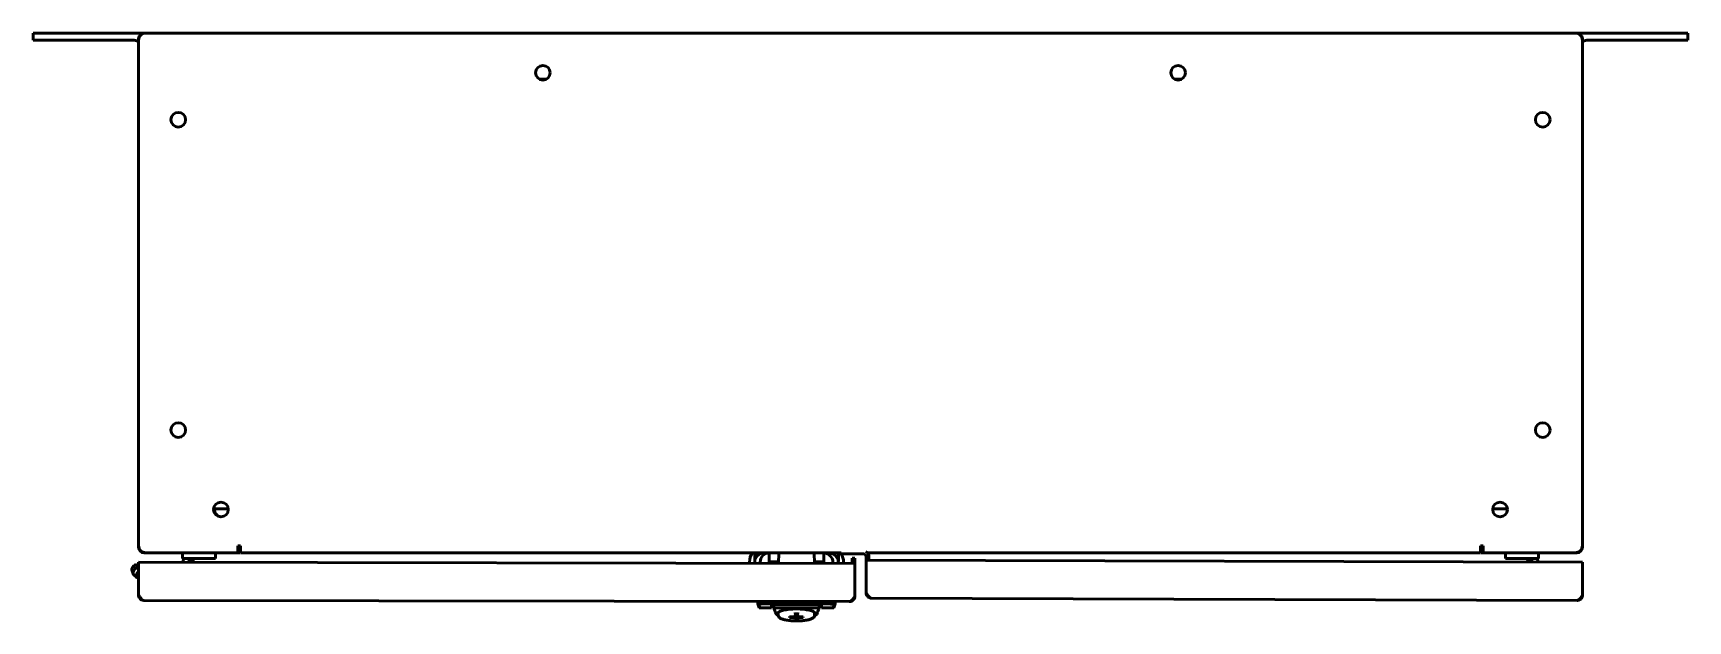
# Model space of a CAD drawing. Header units: millimetres. Extents: x -4.6 to 68.2, y -0.9 to 25.
import ezdxf

# ---------------------------------------------------------------- set-up
doc = ezdxf.new("R2010")
doc.units = ezdxf.units.MM
doc.layers.add('Visible (ANSI)', color=7, linetype='Continuous', lineweight=50)

msp = doc.modelspace()

# ---------------------------------------------------------------- linework, layer by layer
at = {"layer": 'Visible (ANSI)'}
for p, q in [((-4.631, 24.951), (-4.631, 24.634)), ((-4.631, 24.951), (-4.314, 24.951)), ((0.253, 24.951), (-4.314, 24.951)), ((0.253, 24.951), (0.327, 24.951)), ((0.253, 24.942), (0.253, 24.951)), ((0.327, 24.951), (63.192, 24.951)), ((63.192, 24.951), (63.267, 24.951)), ((63.267, 24.951), (63.267, 24.942)), ((63.267, 24.951), (67.834, 24.951)), ((67.834, 24.951), (68.151, 24.951)), ((68.151, 24.634), (68.151, 24.951)), ((-4.314, 24.634), (-4.631, 24.634)), ((-4.314, 24.634), (-0.186, 24.634)), ((0.01, 24.634), (0.01, 24.708)), ((0.01, 24.708), (0.019, 24.708)), ((0.01, 2.409), (0.01, 24.634)), ((63.501, 24.708), (63.51, 24.708)), ((63.51, 24.708), (63.51, 24.634)), ((63.51, 24.634), (63.51, 2.409)), ((67.834, 24.634), (63.706, 24.634)), ((68.151, 24.634), (67.834, 24.634)), ((17.95, 22.925), (17.63, 22.925)), ((45.89, 22.925), (45.57, 22.925)), ((3.95, 4.033), (3.309, 4.033)), ((60.211, 4.033), (59.57, 4.033)), ((0.01, 2.334), (0.01, 2.409)), ((0.019, 2.334), (0.01, 2.334)), ((4.373, 2.091), (4.373, 2.395)), ((4.373, 2.395), (4.494, 2.395)), ((4.455, 2.395), (4.455, 2.334)), ((4.455, 2.091), (4.455, 2.334)), ((4.494, 2.395), (4.494, 2.334)), ((4.494, 2.091), (4.494, 2.334)), ((59.026, 2.334), (59.026, 2.395)), ((59.026, 2.395), (59.147, 2.395)), ((59.026, 2.091), (59.026, 2.334)), ((59.065, 2.334), (59.065, 2.395)), ((59.065, 2.334), (59.065, 2.091)), ((59.147, 2.395), (59.147, 2.091)), ((63.51, 2.334), (63.501, 2.334)), ((63.51, 2.409), (63.51, 2.334)), ((-0.1, 1.56), (0.002, 1.539)), ((0, 0.244), (0.002, 1.677)), ((0.002, 1.677), (31.514, 1.622)), ((0.253, 2.091), (0.253, 2.1)), ((0.327, 2.091), (0.253, 2.091)), ((4.373, 2.091), (0.327, 2.091)), ((1.936, 2.091), (1.936, 1.841)), ((1.936, 1.841), (2.186, 1.841)), ((2.186, 1.841), (3.136, 1.841)), ((2.226, 1.715), (2.237, 1.674)), ((2.301, 1.673), (2.469, 1.841)), ((3.136, 1.841), (3.386, 1.841)), ((3.386, 1.841), (3.386, 2.091)), ((4.455, 2.091), (4.373, 2.091)), ((30.912, 2.091), (4.494, 2.091)), ((26.878, 1.684), (26.878, 1.63)), ((27.108, 2.091), (27.107, 1.709)), ((27.107, 1.629), (27.107, 1.684)), ((27.347, 1.629), (27.347, 1.683)), ((27.53, 2.089), (28.173, 2.088)), ((27.747, 1.752), (27.748, 1.952)), ((27.747, 1.702), (27.747, 1.752)), ((27.747, 1.628), (27.747, 1.702)), ((27.747, 1.702), (27.847, 1.702)), ((27.748, 2.089), (27.748, 1.952)), ((27.847, 1.702), (27.847, 1.628)), ((27.847, 1.702), (28.162, 1.701)), ((28.16, 1.628), (28.173, 2.091)), ((29.723, 2.091), (29.735, 1.625)), ((29.723, 2.086), (30.364, 2.084)), ((29.733, 1.698), (30.047, 1.698)), ((30.047, 1.698), (30.147, 1.698)), ((30.047, 1.698), (30.047, 1.624)), ((30.147, 1.748), (30.148, 1.948)), ((30.147, 1.748), (30.147, 1.698)), ((30.147, 1.624), (30.147, 1.698)), ((30.148, 2.085), (30.148, 1.948)), ((30.544, 1.623), (30.544, 1.678)), ((30.785, 1.703), (30.785, 2.091)), ((30.785, 1.677), (30.785, 1.623)), ((30.863, 2.091), (30.863, 2.048)), ((31.18, 2.047), (30.863, 2.048)), ((31.014, 1.622), (31.014, 1.677)), ((31.18, 2.047), (31.89, 2.045)), ((31.515, 1.86), (31.393, 1.86)), ((31.393, 1.701), (31.393, 1.86)), ((31.393, 1.622), (31.393, 1.701)), ((31.514, 1.622), (31.512, 0.188)), ((31.515, 1.86), (31.514, 1.701)), ((31.514, 1.622), (31.514, 1.701)), ((32.006, 0.336), (32.011, 1.769)), ((32.011, 1.923), (32.011, 1.769)), ((32.011, 1.769), (63.522, 1.674)), ((59.026, 2.091), (32.065, 2.091)), ((32.132, 1.769), (32.133, 1.923)), ((59.147, 2.091), (59.065, 2.091)), ((63.192, 2.091), (59.147, 2.091)), ((60.134, 2.091), (60.134, 1.841)), ((60.134, 1.841), (60.384, 1.841)), ((60.384, 1.841), (61.334, 1.841)), ((61.211, 1.681), (61.051, 1.841)), ((61.294, 1.715), (61.284, 1.681)), ((61.334, 1.841), (61.584, 1.841)), ((61.584, 1.841), (61.584, 2.091)), ((63.267, 2.091), (63.192, 2.091)), ((63.267, 2.1), (63.267, 2.091)), ((63.522, 1.674), (63.518, 0.241)), ((-0.293, 1.344), (-0.234, 1.161)), ((-0.085, 1.016), (-0.218, 1.135)), ((-0.003, 1.01), (-0.052, 1.054)), ((31.268, -0.054), (0.242, 0.001)), ((63.275, -0.002), (32.248, 0.092)), ((27.244, -0.047), (27.244, -0.147)), ((27.307, -0.328), (27.244, -0.147)), ((27.844, -0.329), (27.307, -0.328)), ((27.371, -0.147), (27.315, -0.147)), ((30.223, -0.153), (27.665, -0.148)), ((27.844, -0.329), (27.844, -0.189)), ((27.844, -0.189), (30.044, -0.192)), ((27.944, -0.279), (27.944, -0.189)), ((27.944, -0.333), (27.944, -0.279)), ((29.944, -0.337), (27.944, -0.333)), ((27.949, -0.347), (27.944, -0.333)), ((27.955, -0.362), (27.949, -0.347)), ((27.96, -0.376), (27.955, -0.362)), ((27.966, -0.39), (27.96, -0.376)), ((27.977, -0.418), (27.966, -0.39)), ((27.988, -0.447), (27.977, -0.418)), ((28, -0.475), (27.988, -0.447)), ((29.894, -0.332), (27.994, -0.329)), ((28.011, -0.503), (28, -0.475)), ((28.022, -0.532), (28.011, -0.503)), ((28.033, -0.56), (28.022, -0.532)), ((28.146, -0.56), (28.146, -0.658)), ((28.308, -0.45), (28.308, -0.444)), ((28.643, -0.722), (28.643, -0.751)), ((28.753, -0.722), (28.643, -0.722)), ((28.645, -0.722), (28.643, -0.751)), ((28.861, -0.708), (28.753, -0.722)), ((28.754, -0.722), (28.753, -0.751)), ((28.882, -0.68), (28.861, -0.708)), ((28.865, -0.702), (28.861, -0.766)), ((28.887, -0.654), (28.882, -0.68)), ((28.892, -0.654), (28.882, -0.794)), ((28.898, -0.654), (28.886, -0.819)), ((28.999, -0.655), (28.887, -0.654)), ((28.988, -0.655), (28.999, -0.82)), ((28.994, -0.655), (29.003, -0.794)), ((29.004, -0.68), (28.999, -0.655)), ((29.025, -0.708), (29.004, -0.68)), ((29.021, -0.703), (29.025, -0.766)), ((29.133, -0.723), (29.025, -0.708)), ((29.132, -0.723), (29.133, -0.752)), ((29.243, -0.723), (29.133, -0.723)), ((29.241, -0.723), (29.243, -0.752)), ((29.243, -0.752), (29.243, -0.723)), ((29.578, -0.452), (29.578, -0.446)), ((29.741, -0.563), (29.741, -0.661)), ((29.853, -0.563), (29.865, -0.535)), ((29.865, -0.535), (29.876, -0.507)), ((29.876, -0.507), (29.887, -0.478)), ((29.887, -0.478), (29.898, -0.45)), ((29.898, -0.45), (29.91, -0.422)), ((29.91, -0.422), (29.921, -0.393)), ((29.921, -0.393), (29.927, -0.379)), ((29.927, -0.379), (29.932, -0.365)), ((29.932, -0.365), (29.938, -0.351)), ((29.938, -0.351), (29.944, -0.337)), ((29.944, -0.192), (29.944, -0.282)), ((29.944, -0.282), (29.944, -0.337)), ((30.044, -0.333), (30.044, -0.192)), ((30.58, -0.334), (30.044, -0.333)), ((30.517, -0.153), (30.573, -0.153)), ((30.644, -0.153), (30.58, -0.333)), ((30.644, -0.053), (30.644, -0.153)), ((28.643, -0.751), (28.753, -0.751)), ((28.753, -0.751), (28.861, -0.766)), ((28.861, -0.766), (28.882, -0.794)), ((28.882, -0.794), (28.886, -0.819)), ((28.886, -0.819), (28.999, -0.82)), ((28.999, -0.82), (29.003, -0.794)), ((29.003, -0.794), (29.025, -0.766)), ((29.025, -0.766), (29.133, -0.752)), ((29.133, -0.752), (29.243, -0.752))]:
    msp.add_line(p, q, dxfattribs=at)
for centre in [(17.79, 23.205), (45.73, 23.205), (1.756, 21.141), (61.764, 21.141), (1.756, 7.489), (61.764, 7.489), (3.629, 3.996), (59.89, 3.996)]:
    msp.add_circle(centre, 0.323, dxfattribs=at)
for centre, radius, start, end in [((0.253, 24.708), 0.243, 90, 180), ((0.327, 24.634), 0.317, 90, 180), ((63.192, 24.634), 0.317, 0, 90), ((63.267, 24.708), 0.243, 0, 90), ((-0.186, 24.316), 0.317, 51.85892, 90), ((63.706, 24.316), 0.317, 90, 128.14108), ((3.668, 3.996), 0.323, 173.39865, 266.52968), ((0.327, 2.409), 0.317, 180, 270), ((0.253, 2.334), 0.243, 180, 270), ((63.192, 2.409), 0.317, 270, 0), ((63.267, 2.334), 0.243, 270, 0), ((2.323, 1.741), 0.35, 163.39845, 191.08408), ((2.323, 1.741), 0.1, 90, 195), ((27.754, 1.683), 0.406, 89.89833, 179.89833), ((30.138, 1.678), 0.406, 359.89833, 89.89833), ((31.89, 1.924), 0.121, 359.82709, 89.82709), ((31.89, 1.924), 0.243, 359.82709, 63.7576), ((61.197, 1.741), 0.1, 345, 90), ((61.197, 1.741), 0.35, 349.93986, 16.60155), ((27.994, -0.279), 0.05, 179.91301, 269.89833), ((29.894, -0.282), 0.05, 269.89833, 359.87714)]:
    msp.add_arc(centre, radius, start, end, dxfattribs=at)
for centre, major_axis, ratio, start_param, end_param in [((-0.184, 1.44), (-0.1, -0.112), 0.45399, 3.399195, 6.025583), ((-0.051, 1.321), (-0.167, -0.186), 0.45399, 3.956438, 6.283185), ((27.498, 1.683), (-0.001, -0.645), 0.962041, 4.029141, 4.712389), ((27.498, 1.683), (0.001, 0.406), 0.962041, 1.508199, 1.570796), ((30.394, 1.678), (-0.001, -0.406), 0.962041, 1.570796, 1.633394), ((30.394, 1.678), (-0.001, -0.645), 0.962041, 1.570796, 2.183427), ((0.082, 1.202), (-0.167, -0.186), 0.45399, 4.685685, 6.912738), ((0.082, 1.202), (-0.134, -0.149), 0.45399, 4.808239, 6.283185), ((0.181, 1.113), (-0.167, -0.186), 0.45399, 5.537094, 6.089389), ((28.943, -0.562), (-0.815, 0.001), 0.229229, 4.712389, 6.490789), ((28.943, -0.562), (-0.797, 0.001), 0.229229, 4.712389, 6.283185), ((28.943, -0.609), (-0.1, 0.0002), 0.229229, 3.141593, 6.283185), ((28.943, -0.609), (0.1, -0.0002), 0.229229, 3.141593, 6.283185), ((28.943, -0.562), (0.815, -0.001), 0.229229, 6.075581, 7.853982), ((28.943, -0.562), (0.797, -0.001), 0.229229, 0, 1.570796)]:
    msp.add_ellipse(centre, major_axis=major_axis, ratio=ratio, start_param=start_param, end_param=end_param, dxfattribs=at)
for points in [[(0.254, 24.943), (0.254, 24.948), (0.253, 24.951), (0.253, 24.951)], [(63.267, 24.951), (63.267, 24.951), (63.266, 24.948), (63.266, 24.942)], [(0.01, 24.708), (0.01, 24.708), (0.013, 24.707), (0.019, 24.707)], [(63.501, 24.707), (63.507, 24.707), (63.51, 24.708), (63.51, 24.708)], [(0.018, 2.336), (0.013, 2.335), (0.01, 2.335), (0.01, 2.334)], [(63.51, 2.334), (63.51, 2.335), (63.507, 2.335), (63.501, 2.336)], [(0.253, 2.091), (0.253, 2.091), (0.254, 2.094), (0.255, 2.1)], [(63.265, 2.1), (63.266, 2.094), (63.266, 2.091), (63.267, 2.091)], [(27.315, -0.147), (27.268, -0.147), (27.244, -0.147), (27.244, -0.147)], [(27.371, -0.166), (27.343, -0.176), (27.326, -0.186), (27.32, -0.195)], [(27.944, -0.226), (27.909, -0.229), (27.875, -0.231), (27.844, -0.233)], [(28.034, -0.567), (28.033, -0.564), (28.033, -0.561), (28.032, -0.558)], [(28.048, -0.598), (28.038, -0.586), (28.033, -0.573), (28.033, -0.56)], [(28.048, -0.598), (28.059, -0.611), (28.075, -0.624), (28.097, -0.637)], [(28.097, -0.637), (28.111, -0.645), (28.127, -0.653), (28.146, -0.661)], [(29.741, -0.664), (29.759, -0.656), (29.775, -0.648), (29.789, -0.64)], [(29.789, -0.64), (29.811, -0.628), (29.827, -0.615), (29.838, -0.601)], [(29.838, -0.601), (29.848, -0.589), (29.853, -0.576), (29.853, -0.563)], [(29.854, -0.561), (29.854, -0.564), (29.853, -0.567), (29.853, -0.57)], [(30.044, -0.237), (30.012, -0.235), (29.979, -0.232), (29.944, -0.23)], [(30.568, -0.201), (30.562, -0.192), (30.545, -0.182), (30.517, -0.171)], [(30.573, -0.153), (30.62, -0.153), (30.644, -0.153), (30.644, -0.153)]]:
    msp.add_open_spline(points, degree=3, dxfattribs=at)
for points, weights in [([(27.107, 1.709), (27.123, 1.935), (27.294, 2.09), (27.53, 2.089)], [1, 0.819258964217, 0.819258964217, 1]), ([(30.364, 2.084), (30.599, 2.084), (30.77, 1.929), (30.785, 1.703)], [1, 0.819258868471, 0.819258868471, 1])]:
    msp.add_rational_spline(points, weights, degree=3, dxfattribs=at)
for points, knots in [([(0, 0.244), (0, 0.156), (0.051, 0.071), (0.128, 0.029), (0.163, 0.011), (0.203, 0.001), (0.242, 0.001)], [0, 0, 0, 0, 1.082034, 1.082034, 1.082034, 1.570796, 1.570796, 1.570796, 1.570796]), ([(0.242, 0.001), (0.186, 0.001), (0.131, 0.052), (0.075, 0.13), (0.05, 0.165), (0.025, 0.204), (0, 0.244)], [0, 0, 0, 0, 1.082034, 1.082034, 1.082034, 1.570796, 1.570796, 1.570796, 1.570796]), ([(31.512, 0.188), (31.456, 0.101), (31.4, 0.015), (31.344, -0.026), (31.319, -0.045), (31.294, -0.054), (31.268, -0.054)], [0, 0, 0, 0, 1.082034, 1.082034, 1.082034, 1.570796, 1.570796, 1.570796, 1.570796]), ([(31.268, -0.054), (31.356, -0.055), (31.442, -0.003), (31.483, 0.074), (31.502, 0.109), (31.512, 0.148), (31.512, 0.188)], [0, 0, 0, 0, 1.082034, 1.082034, 1.082034, 1.570796, 1.570796, 1.570796, 1.570796]), ([(32.006, 0.336), (32.006, 0.248), (32.057, 0.162), (32.135, 0.121), (32.169, 0.102), (32.209, 0.092), (32.248, 0.092)], [0, 0, 0, 0, 1.082034, 1.082034, 1.082034, 1.570796, 1.570796, 1.570796, 1.570796]), ([(32.248, 0.092), (32.193, 0.092), (32.137, 0.144), (32.082, 0.221), (32.056, 0.256), (32.031, 0.296), (32.006, 0.336)], [0, 0, 0, 0, 1.082034, 1.082034, 1.082034, 1.570796, 1.570796, 1.570796, 1.570796]), ([(63.518, 0.241), (63.462, 0.153), (63.406, 0.068), (63.35, 0.027), (63.325, 0.008), (63.3, -0.002), (63.275, -0.002)], [0, 0, 0, 0, 1.082034, 1.082034, 1.082034, 1.570796, 1.570796, 1.570796, 1.570796]), ([(63.275, -0.002), (63.362, -0.002), (63.448, 0.049), (63.489, 0.127), (63.508, 0.162), (63.518, 0.201), (63.518, 0.241)], [0, 0, 0, 0, 1.082034, 1.082034, 1.082034, 1.570796, 1.570796, 1.570796, 1.570796]), ([(27.32, -0.195), (27.312, -0.217), (27.308, -0.237), (27.303, -0.27), (27.303, -0.284), (27.304, -0.306), (27.305, -0.314), (27.306, -0.325), (27.307, -0.328), (27.307, -0.328)], [0, 0, 0, 0, 0.00996848, 0.00996848, 0.01993695, 0.01993695, 0.02990543, 0.02990543, 0.03987245, 0.03987245, 0.03987245, 0.03987245]), ([(27.665, -0.148), (27.631, -0.148), (27.597, -0.148), (27.531, -0.15), (27.501, -0.151), (27.461, -0.154), (27.449, -0.155), (27.427, -0.157), (27.417, -0.158), (27.39, -0.161), (27.378, -0.163), (27.371, -0.166)], [0, 0, 0, 0, 0.00102865, 0.00102865, 0.0020573, 0.0020573, 0.002571625, 0.002571625, 0.00308595, 0.00308595, 0.004114599, 0.004114599, 0.004114599, 0.004114599]), ([(28.943, -0.904), (28.866, -0.903), (28.789, -0.901), (28.641, -0.889), (28.571, -0.881), (28.444, -0.86), (28.387, -0.847), (28.289, -0.815), (28.249, -0.798), (28.197, -0.762), (28.182, -0.748), (28.155, -0.71), (28.146, -0.685), (28.146, -0.658)], [4.712389, 4.712389, 4.712389, 4.712389, 5.026548, 5.026548, 5.340708, 5.340708, 5.654867, 5.654867, 5.969026, 5.969026, 6.126106, 6.126106, 6.283185, 6.283185, 6.283185, 6.283185]), ([(29.741, -0.661), (29.741, -0.682), (29.734, -0.702), (29.713, -0.741), (29.698, -0.757), (29.647, -0.796), (29.608, -0.813), (29.513, -0.845), (29.457, -0.858), (29.332, -0.88), (29.263, -0.888), (29.117, -0.9), (29.04, -0.903), (28.957, -0.904), (28.95, -0.904), (28.943, -0.904)], [3.141593, 3.141593, 3.141593, 3.141593, 3.265428, 3.265428, 3.427475, 3.427475, 3.741634, 3.741634, 4.055794, 4.055794, 4.369953, 4.369953, 4.684112, 4.684112, 4.712389, 4.712389, 4.712389, 4.712389]), ([(30.517, -0.171), (30.51, -0.169), (30.498, -0.166), (30.462, -0.162), (30.44, -0.16), (30.386, -0.156), (30.356, -0.155), (30.291, -0.153), (30.257, -0.153), (30.223, -0.153)], [0, 0, 0, 0, 0.001028544, 0.001028544, 0.002057087, 0.002057087, 0.003085631, 0.003085631, 0.004114174, 0.004114174, 0.004114174, 0.004114174]), ([(30.58, -0.334), (30.58, -0.334), (30.58, -0.334), (30.581, -0.331), (30.582, -0.32), (30.583, -0.312), (30.584, -0.289), (30.584, -0.276), (30.58, -0.243), (30.576, -0.223), (30.568, -0.201)], [0.03987245, 0.03987245, 0.03987245, 0.03987245, 0.03987391, 0.04984238, 0.04984238, 0.05981086, 0.05981086, 0.06977934, 0.06977934, 0.07974781, 0.07974781, 0.07974781, 0.07974781])]:
    msp.add_open_spline(points, degree=3, knots=knots, dxfattribs=at)

doc.saveas('drawing.dxf')
